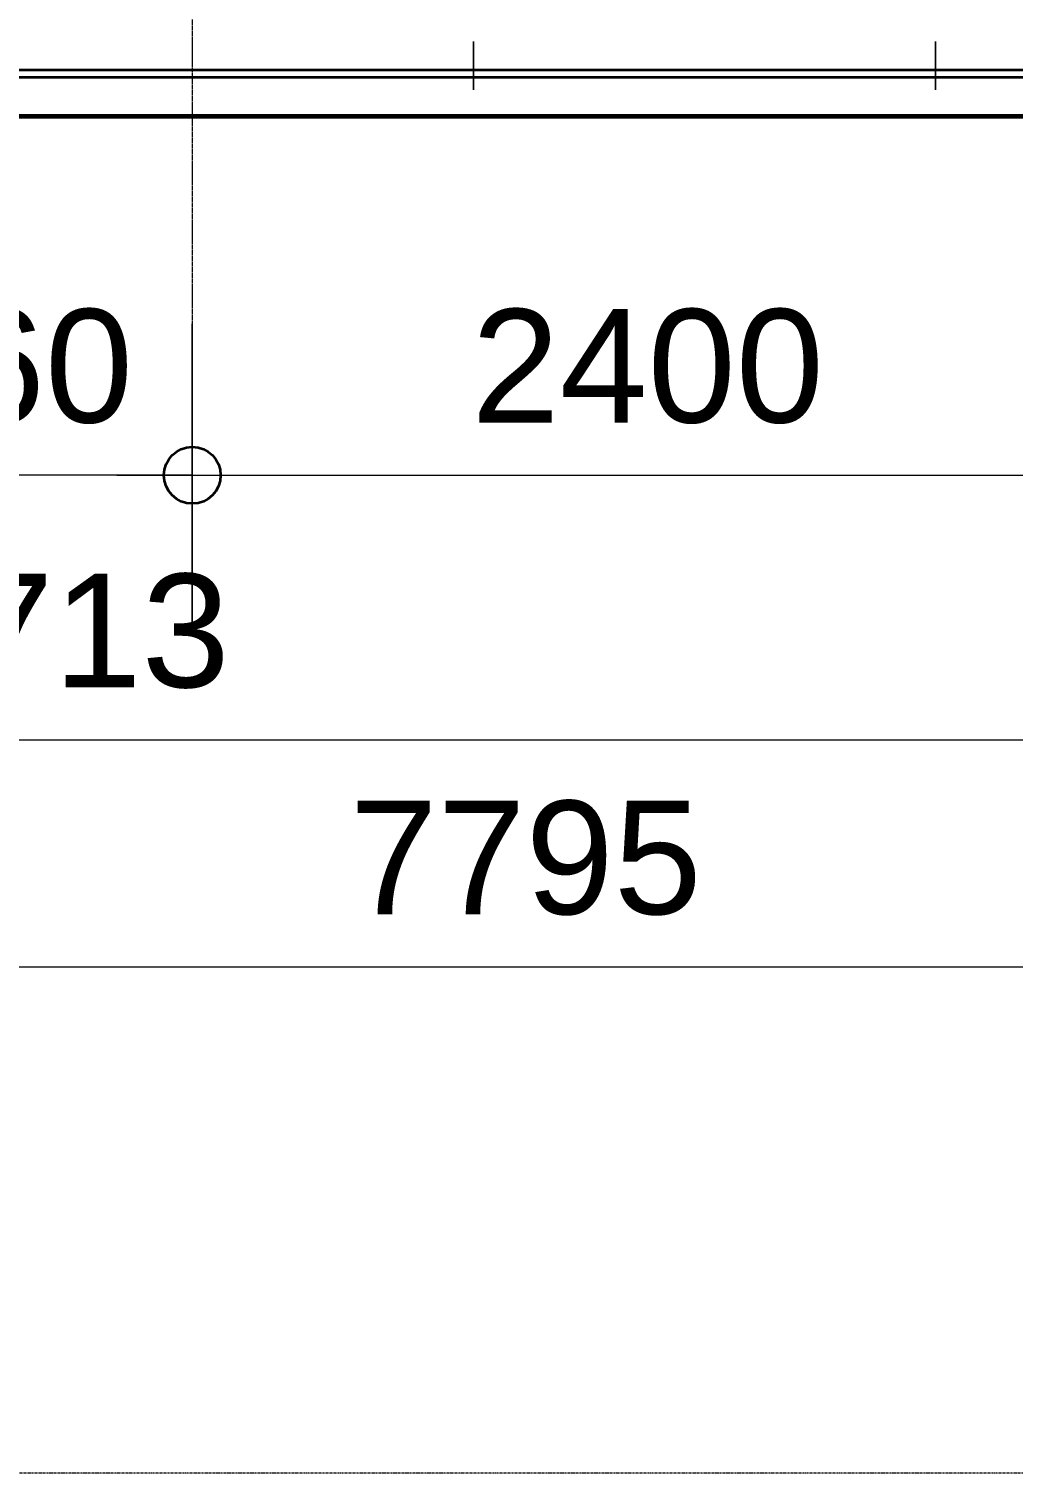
# Model space of a CAD drawing. Header units: millimetres. Extents: x -672391 to -598136, y -134 to 46410.
# Drawn here: x -630040 to -627436, y 12194 to 16013 of the extents above; entities that cross this region are included whole.
import ezdxf

# ---------------------------------------------------------------- set-up
doc = ezdxf.new("R2010")
doc.units = ezdxf.units.MM
doc.linetypes.add('DPA_Grid _ Level 100', pattern=[10, 5.5, -1.6, 1.3, -1.6])
doc.linetypes.add('DPA_Hidden 50', pattern=[3, 2, -1])
for name, color, linetype, lineweight in [('A-ANNO-DIMS', 1, 'Continuous', 9), ('A-ANNO-DIMS-100', 1, 'Continuous', 9), ('A-DETL', 1, 'Continuous', 70), ('A-GENM', 1, 'Continuous', 9), ('A-GLAZ-CURT', 2, 'Continuous', 9), ('A-GLAZ-CWMG', 2, 'Continuous', 35), ('S-GRID', 251, 'Continuous', 9)]:
    doc.layers.add(name, color=color, linetype=linetype, lineweight=lineweight)
doc.styles.add('Arial_3', font='arial.ttf', dxfattribs={"height": 300})
doc.dimstyles.new('DPA-DIM-3_0_C-C', dxfattribs={"dimscale": 304.8, "dimtxt": 306.07782, "dimasz": 0.492126, "dimexe": 0.656168, "dimexo": 0.0625, "dimgap": 0.164042, "dimtad": 1, "dimdec": 0, "dimzin": 0, "dimdsep": 46, "dimtxsty": 'Arial_3', "dimblk1": 'DOTBLANK', "dimblk2": 'DOTBLANK', "dimsah": 1, "dimcen": 0.09, "dimdle": 0.656168, "dimadec": 8, "dimazin": 0, "dimtfac": 1, "dimtdec": 4, "dimtix": 1, "dimtmove": 0, "dimatfit": 3, "dimfxl": 1.312336, "dimfxlon": 1, "dimtvp": 1, "dimtolj": 1, "dimtzin": 0, "dimarcsym": 2})
doc.dimstyles.new('DPA-DIM-3_0_C-T', dxfattribs={"dimscale": 304.8, "dimtxt": 306.07782, "dimasz": 0.492126, "dimexe": 0.656168, "dimexo": 0.0625, "dimgap": 0.164042, "dimtad": 0, "dimjust": 2, "dimdec": 0, "dimzin": 0, "dimdsep": 46, "dimtxsty": 'Arial_3', "dimblk1": 'DOTBLANK', "dimblk2": 'OBLIQUE', "dimsah": 1, "dimcen": 0.09, "dimdle": 0.656168, "dimadec": 8, "dimazin": 0, "dimtfac": 1, "dimtdec": 4, "dimtix": 1, "dimtmove": 2, "dimatfit": 3, "dimfxl": 1.312336, "dimfxlon": 1, "dimtvp": 1, "dimtolj": 1, "dimtzin": 0, "dimarcsym": 2})
doc.dimstyles.new('DPA-DIM-3_0_T-T', dxfattribs={"dimscale": 304.8, "dimtxt": 306.07782, "dimasz": 0.656168, "dimexe": 0.656168, "dimexo": 0.0625, "dimgap": 0.164042, "dimtad": 1, "dimdec": 0, "dimzin": 0, "dimdsep": 46, "dimtxsty": 'Arial_3', "dimblk1": 'OBLIQUE', "dimblk2": 'OBLIQUE', "dimsah": 1, "dimcen": 0.09, "dimdle": 0.656168, "dimadec": 8, "dimazin": 0, "dimtfac": 1, "dimtdec": 4, "dimtix": 1, "dimtmove": 0, "dimatfit": 3, "dimfxl": 1.312336, "dimfxlon": 1, "dimtvp": 1, "dimtolj": 1, "dimtzin": 0, "dimarcsym": 2})

# ---------------------------------------------------------------- blocks, each defined once
blk = doc.blocks.new('DPA_CP_Entrance Louver Grill Vertical Z - Louver Grill Vertical Z-18398441-4212-01 ENLARGED ENTRANCE 2 GROUND LEVEL - REFLECTED CEILING PLAN')
at = {"layer": 'A-GLAZ-CURT'}
for p, q in [((611, -50), (611, 0)), ((611, 0), (611, -50)), ((611, -50), (611, -125)), ((611, -125), (611, -50)), ((611, -50), (611, -125)), ((611, -125), (611, -50)), ((611, -127), (611, -125)), ((611, -125), (611, -127)), ((-563, -195), (-563, -200)), ((-563, -200), (-563, -195)), ((-563, -200), (-561, -200)), ((-561, -200), (-563, -200)), ((-561, -200), (-561, -195)), ((-561, -195), (-561, -200)), ((561, -195), (561, -200)), ((561, -200), (561, -195)), ((561, -200), (563, -200)), ((563, -200), (561, -200)), ((563, -200), (563, -195)), ((563, -195), (563, -200))]:
    blk.add_line(p, q, dxfattribs=at)
blk = doc.blocks.new('DPA_CP_Entrance Louver Grill Vertical Z - Louver Grill Vertical Z-V2-4212-01 ENLARGED ENTRANCE 2 GROUND LEVEL - REFLECTED CEILING PLAN')
at = {"layer": 'A-GLAZ-CURT'}
for p, q in [((-611, 0), (-611, -50)), ((-611, -50), (-611, 0)), ((611, -50), (611, 0)), ((611, 0), (611, -50)), ((-611, -50), (-611, -125)), ((-611, -125), (-611, -50)), ((-611, -50), (-611, -125)), ((-611, -125), (-611, -50)), ((611, -50), (611, -125)), ((611, -125), (611, -50)), ((611, -50), (611, -125)), ((611, -125), (611, -50)), ((-611, -125), (-611, -127)), ((-611, -127), (-611, -125)), ((611, -127), (611, -125)), ((611, -125), (611, -127)), ((-563, -195), (-563, -200)), ((-563, -200), (-563, -195)), ((-563, -200), (-561, -200)), ((-561, -200), (-563, -200)), ((-561, -200), (-561, -195)), ((-561, -195), (-561, -200)), ((561, -195), (561, -200)), ((561, -200), (561, -195)), ((561, -200), (563, -200)), ((563, -200), (561, -200)), ((563, -200), (563, -195)), ((563, -195), (563, -200))]:
    blk.add_line(p, q, dxfattribs=at)
blk = doc.blocks.new('GM_Louver Grill Vertical Z - Z Profile-12047552-4212-01 ENLARGED ENTRANCE 2 GROUND LEVEL - REFLECTED CEILING PLAN')
at = {"layer": 'A-GENM'}
for p, q in [((46.4, -73), (40, -73)), ((40, -73), (40, -75)), ((40, -75), (40, -73)), ((40, -73), (46.4, -73)), ((40, -75), (50, -75)), ((50, -75), (40, -75)), ((44.5, -70), (46.4, -73)), ((46.4, -73), (44.5, -70)), ((50, -75), (46.8, -70)), ((46.8, -70), (50, -75))]:
    blk.add_line(p, q, dxfattribs=at)
blk = doc.blocks.new('GM_Louver Grill Vertical Z - Z Profile-V10-4212-01 ENLARGED ENTRANCE 2 GROUND LEVEL - REFLECTED CEILING PLAN')
at = {"layer": 'A-GENM'}
for p, q in [((46.4, -73), (40, -73)), ((40, -73), (40, -75)), ((40, -75), (40, -73)), ((40, -73), (46.4, -73)), ((40, -75), (50, -75)), ((50, -75), (40, -75)), ((44.5, -70), (46.4, -73)), ((46.4, -73), (44.5, -70)), ((50, -75), (47.2, -70.6)), ((47.2, -70.6), (50, -75))]:
    blk.add_line(p, q, dxfattribs=at)
blk = doc.blocks.new('GM_Louver Grill Vertical Z - Z Profile-V11-4212-01 ENLARGED ENTRANCE 2 GROUND LEVEL - REFLECTED CEILING PLAN')
at = {"layer": 'A-GENM'}
for p, q in [((46.4, -73), (40, -73)), ((40, -73), (40, -75)), ((40, -75), (40, -73)), ((40, -73), (46.4, -73)), ((40, -75), (50, -75)), ((50, -75), (40, -75)), ((44.8, -70.6), (46.4, -73)), ((46.4, -73), (44.8, -70.6)), ((50, -75), (46.8, -70)), ((46.8, -70), (50, -75))]:
    blk.add_line(p, q, dxfattribs=at)
blk = doc.blocks.new('DPA_CP_Entrance Louver Grill Vertical Z - Louver Grill Vertical Z-18398831-4212-01 ENLARGED ENTRANCE 2 GROUND LEVEL - REFLECTED CEILING PLAN')
at = {"layer": 'A-GLAZ-CURT'}
for p, q in [((611, -50), (611, 0)), ((611, 0), (611, -50)), ((611, -50), (611, -125)), ((611, -125), (611, -50)), ((611, -50), (611, -125)), ((611, -125), (611, -50)), ((611, -127), (611, -125)), ((611, -125), (611, -127)), ((-563, -200), (-561, -200)), ((-561, -200), (-563, -200)), ((561, -200), (563, -200)), ((563, -200), (561, -200))]:
    blk.add_line(p, q, dxfattribs=at)
blk = doc.blocks.new('DPA_CP_Entrance Louver Grill Vertical Z - Louver Grill Vertical Z-V28-4212-01 ENLARGED ENTRANCE 2 GROUND LEVEL - REFLECTED CEILING PLAN')
at = {"layer": 'A-GLAZ-CURT'}
for p, q in [((-611, 0), (-611, -50)), ((-611, -50), (-611, 0)), ((611, -50), (611, 0)), ((611, 0), (611, -50)), ((-611, -50), (-611, -125)), ((-611, -125), (-611, -50)), ((-611, -50), (-611, -125)), ((-611, -125), (-611, -50)), ((611, -50), (611, -125)), ((611, -125), (611, -50)), ((611, -50), (611, -125)), ((611, -125), (611, -50)), ((-611, -125), (-611, -127)), ((-611, -127), (-611, -125)), ((611, -127), (611, -125)), ((611, -125), (611, -127)), ((-563, -200), (-561, -200)), ((-561, -200), (-563, -200)), ((561, -200), (563, -200)), ((563, -200), (561, -200))]:
    blk.add_line(p, q, dxfattribs=at)
blk = doc.blocks.new('GM_Louver Grill Vertical Z - Z Profile-V23-4212-01 ENLARGED ENTRANCE 2 GROUND LEVEL - REFLECTED CEILING PLAN')
at = {"layer": 'A-GENM'}
for p, q in [((40, -75), (50, -75)), ((50, -75), (40, -75))]:
    blk.add_line(p, q, dxfattribs=at)
blk = doc.blocks.new('Rectangular Mullion - 50x200-12057901-4212-01 ENLARGED ENTRANCE 2 GROUND LEVEL - REFLECTED CEILING PLAN')
at = {"layer": 'A-GLAZ-CWMG'}
for p, q in [((-626419.4, 15779), (-627641.4, 15779)), ((-627641.4, 15779), (-626419.4, 15779))]:
    blk.add_line(p, q, dxfattribs=at)
blk = doc.blocks.new('Rectangular Mullion - 50x200-12057895-4212-01 ENLARGED ENTRANCE 2 GROUND LEVEL - REFLECTED CEILING PLAN')
at = {"layer": 'A-GLAZ-CWMG'}
for p, q in [((-628863.4, 15779), (-630200.8, 15779)), ((-630200.8, 15779), (-628863.4, 15779))]:
    blk.add_line(p, q, dxfattribs=at)
blk = doc.blocks.new('Rectangular Mullion - Entrance Louver Top-12057905-4212-01 ENLARGED ENTRANCE 2 GROUND LEVEL - REFLECTED CEILING PLAN')
at = {"layer": 'A-GLAZ-CWMG'}
for p, q in [((-626419.4, 16054), (-627641.4, 16054)), ((-626419.4, 16054), (-627641.4, 16054)), ((-626419.4, 15904), (-627641.4, 15904)), ((-626419.4, 15904), (-627641.4, 15904)), ((-626419.4, 15884), (-627641.4, 15884)), ((-626419.4, 15884), (-627641.4, 15884)), ((-627641.4, 15784), (-626419.4, 15784)), ((-626419.4, 15784), (-627641.4, 15784))]:
    blk.add_line(p, q, dxfattribs=at)
blk = doc.blocks.new('Rectangular Mullion - Entrance Louver Top-12057899-4212-01 ENLARGED ENTRANCE 2 GROUND LEVEL - REFLECTED CEILING PLAN')
at = {"layer": 'A-GLAZ-CWMG'}
for p, q in [((-628863.4, 16054), (-630042.1, 16054)), ((-628863.4, 16054), (-630042.1, 16054)), ((-628863.4, 15904), (-630128.7, 15904)), ((-628863.4, 15904), (-630128.7, 15904)), ((-628863.4, 15884), (-630140.2, 15884)), ((-628863.4, 15884), (-630140.2, 15884)), ((-630197.9, 15784), (-628863.4, 15784)), ((-628863.4, 15784), (-630197.9, 15784))]:
    blk.add_line(p, q, dxfattribs=at)
blk = doc.blocks.new('DIMBLOCK47-4212-01 ENLARGED ENTRANCE 2 GROUND LEVEL - REFLECTED CEILING PLAN')
at = {"layer": 'A-ANNO-DIMS-100'}
for p, q in [((-629607.4, 15232.5), (-629607.4, 14632.5)), ((-629607.4, 14832.5), (-629607.4, 15232.5)), ((-627207.4, 15232.5), (-627207.4, 14632.5)), ((-627207.4, 14832.5), (-627207.4, 15232.5)), ((-629807.4, 14832.5), (-627007.4, 14832.5))]:
    blk.add_line(p, q, dxfattribs=at)
at = {"layer": 'A-ANNO-DIMS-100', "lineweight": 35}
for centre in [(-629607.4, 14832.5), (-627207.4, 14832.5)]:
    blk.add_circle(centre, 75, dxfattribs=at)
at = {"layer": 'A-ANNO-DIMS-100', "color": 0, "insert": (-628868.9, 15271.9), "char_height": 300, "width": 1107.531, "attachment_point": 1, "line_spacing_factor": 0.941778, "style": 'Arial_3'}
blk.add_mtext('2400', dxfattribs=at)
blk = doc.blocks.new('_DotBlank')
at = {"color": 0, "linetype": 'ByBlock', "lineweight": -2}
blk.add_line((-0.5, 0), (-1, 0), dxfattribs=at)
blk.add_circle((0, 0), 0.5, dxfattribs=at)
blk = doc.blocks.new('DIMBLOCK48-4212-01 ENLARGED ENTRANCE 2 GROUND LEVEL - REFLECTED CEILING PLAN')
at = {"layer": 'A-ANNO-DIMS-100'}
for p, q in [((-629607.4, 14432.5), (-629607.4, 15032.5)), ((-629607.4, 14832.5), (-629607.4, 15032.5)), ((-629607.4, 14832.5), (-629407.4, 14832.5)), ((-629607.4, 14832.5), (-629607.4, 14432.5)), ((-629607.4, 14832.5), (-629607.4, 14432.5))]:
    blk.add_line(p, q, dxfattribs=at)
at = {"layer": 'A-ANNO-DIMS-100', "lineweight": 35}
blk.add_circle((-629607.4, 14832.5), 75, dxfattribs=at)
blk = doc.blocks.new('_None')
blk = doc.blocks.new('_Oblique')
at = {"color": 0, "linetype": 'ByBlock', "lineweight": -2}
blk.add_line((-0.5, -0.5), (0.5, 0.5), dxfattribs=at)
blk = doc.blocks.new('DIMBLOCK49-4212-01 ENLARGED ENTRANCE 2 GROUND LEVEL - REFLECTED CEILING PLAN')
at = {"layer": 'A-ANNO-DIMS-100'}
for p, q in [((-630967.4, 14432.5), (-630967.4, 15032.5)), ((-629607.4, 14432.5), (-629607.4, 15032.5)), ((-629607.4, 14832.5), (-631167.4, 14832.5)), ((-630967.4, 14832.5), (-630967.4, 14432.5)), ((-629607.4, 14832.5), (-629607.4, 14432.5))]:
    blk.add_line(p, q, dxfattribs=at)
at = {"layer": 'A-ANNO-DIMS-100', "lineweight": 35}
for q in [(-630867.4, 14932.5), (-631067.4, 14732.5)]:
    blk.add_line((-630967.4, 14832.5), q, dxfattribs=at)
at = {"layer": 'A-ANNO-DIMS-100', "color": 0, "insert": (-630696.3, 15271.9), "char_height": 300, "width": 1107.531, "attachment_point": 1, "line_spacing_factor": 0.941778, "style": 'Arial_3'}
blk.add_mtext('1360', dxfattribs=at)
blk = doc.blocks.new('DIMBLOCK66-4212-01 ENLARGED ENTRANCE 2 GROUND LEVEL - REFLECTED CEILING PLAN')
at = {"layer": 'A-ANNO-DIMS-100'}
for p, q in [((-634835.6, 14532.5), (-634835.6, 13932.5)), ((-634835.6, 14132.5), (-634835.6, 14532.5)), ((-625122.4, 14532.5), (-625122.4, 13932.5)), ((-625122.4, 14132.5), (-625122.4, 14532.5)), ((-635035.6, 14132.5), (-624922.4, 14132.5))]:
    blk.add_line(p, q, dxfattribs=at)
at = {"layer": 'A-ANNO-DIMS-100', "lineweight": 35}
for p, q in [((-634835.6, 14132.5), (-634735.6, 14232.5)), ((-625122.4, 14132.5), (-625022.4, 14232.5)), ((-634835.6, 14132.5), (-634935.6, 14032.5)), ((-625122.4, 14132.5), (-625222.4, 14032.5))]:
    blk.add_line(p, q, dxfattribs=at)
at = {"layer": 'A-ANNO-DIMS-100', "color": 0, "insert": (-630440.5, 14571.9), "char_height": 300, "width": 1107.531, "attachment_point": 1, "line_spacing_factor": 0.941778, "style": 'Arial_3'}
blk.add_mtext('9713', dxfattribs=at)
blk = doc.blocks.new('DIMBLOCK70-4212-01 ENLARGED ENTRANCE 2 GROUND LEVEL - REFLECTED CEILING PLAN')
at = {"layer": 'A-ANNO-DIMS-100'}
for p, q in [((-632917.4, 13932.5), (-632917.4, 13332.5)), ((-632917.4, 13532.5), (-632917.4, 13932.5)), ((-625122.4, 13932.5), (-625122.4, 13332.5)), ((-625122.4, 13532.5), (-625122.4, 13932.5)), ((-632917.4, 13532.5), (-624922.4, 13532.5))]:
    blk.add_line(p, q, dxfattribs=at)
at = {"layer": 'A-ANNO-DIMS-100', "lineweight": 35}
for q in [(-625022.4, 13632.5), (-625222.4, 13432.5)]:
    blk.add_line((-625122.4, 13532.5), q, dxfattribs=at)
at = {"layer": 'A-ANNO-DIMS-100', "color": 0, "insert": (-629191.8, 13971.9), "char_height": 300, "width": 1107.531, "attachment_point": 1, "line_spacing_factor": 0.941778, "style": 'Arial_3'}
blk.add_mtext('7795', dxfattribs=at)

msp = doc.modelspace()

# ---------------------------------------------------------------- linework, layer by layer
at = {"layer": 'A-DETL', "color": 8, "linetype": 'DPA_Hidden 50', "lineweight": 9}
msp.add_line((-629607.4, 35954.1), (-629607.4, 14554.1), dxfattribs=at)
at = {"layer": 'S-GRID', "linetype": 'DPA_Grid _ Level 100'}
msp.add_line((-599857.6, 12194), (-672390.7, 12194), dxfattribs=at)

# ---------------------------------------------------------------- block references
at = {"layer": 'A-GENM'}
for name, p in [('GM_Louver Grill Vertical Z - Z Profile-12047552-4212-01 ENLARGED ENTRANCE 2 GROUND LEVEL - REFLECTED CEILING PLAN', (-630035.4, 15854)), ('GM_Louver Grill Vertical Z - Z Profile-V23-4212-01 ENLARGED ENTRANCE 2 GROUND LEVEL - REFLECTED CEILING PLAN', (-630035.4, 15854)), ('GM_Louver Grill Vertical Z - Z Profile-12047552-4212-01 ENLARGED ENTRANCE 2 GROUND LEVEL - REFLECTED CEILING PLAN', (-629958.8, 15854)), ('GM_Louver Grill Vertical Z - Z Profile-V23-4212-01 ENLARGED ENTRANCE 2 GROUND LEVEL - REFLECTED CEILING PLAN', (-629958.8, 15854)), ('GM_Louver Grill Vertical Z - Z Profile-12047552-4212-01 ENLARGED ENTRANCE 2 GROUND LEVEL - REFLECTED CEILING PLAN', (-629882.2, 15854)), ('GM_Louver Grill Vertical Z - Z Profile-V23-4212-01 ENLARGED ENTRANCE 2 GROUND LEVEL - REFLECTED CEILING PLAN', (-629882.2, 15854)), ('GM_Louver Grill Vertical Z - Z Profile-12047552-4212-01 ENLARGED ENTRANCE 2 GROUND LEVEL - REFLECTED CEILING PLAN', (-629805.6, 15854)), ('GM_Louver Grill Vertical Z - Z Profile-V23-4212-01 ENLARGED ENTRANCE 2 GROUND LEVEL - REFLECTED CEILING PLAN', (-629805.6, 15854)), ('GM_Louver Grill Vertical Z - Z Profile-12047552-4212-01 ENLARGED ENTRANCE 2 GROUND LEVEL - REFLECTED CEILING PLAN', (-629729.1, 15854)), ('GM_Louver Grill Vertical Z - Z Profile-V23-4212-01 ENLARGED ENTRANCE 2 GROUND LEVEL - REFLECTED CEILING PLAN', (-629729.1, 15854)), ('GM_Louver Grill Vertical Z - Z Profile-12047552-4212-01 ENLARGED ENTRANCE 2 GROUND LEVEL - REFLECTED CEILING PLAN', (-629652.5, 15854)), ('GM_Louver Grill Vertical Z - Z Profile-V23-4212-01 ENLARGED ENTRANCE 2 GROUND LEVEL - REFLECTED CEILING PLAN', (-629652.5, 15854)), ('GM_Louver Grill Vertical Z - Z Profile-12047552-4212-01 ENLARGED ENTRANCE 2 GROUND LEVEL - REFLECTED CEILING PLAN', (-629575.9, 15854)), ('GM_Louver Grill Vertical Z - Z Profile-V23-4212-01 ENLARGED ENTRANCE 2 GROUND LEVEL - REFLECTED CEILING PLAN', (-629575.9, 15854)), ('GM_Louver Grill Vertical Z - Z Profile-V10-4212-01 ENLARGED ENTRANCE 2 GROUND LEVEL - REFLECTED CEILING PLAN', (-629499.4, 15854)), ('GM_Louver Grill Vertical Z - Z Profile-V23-4212-01 ENLARGED ENTRANCE 2 GROUND LEVEL - REFLECTED CEILING PLAN', (-629499.4, 15854)), ('GM_Louver Grill Vertical Z - Z Profile-12047552-4212-01 ENLARGED ENTRANCE 2 GROUND LEVEL - REFLECTED CEILING PLAN', (-629422.8, 15854)), ('GM_Louver Grill Vertical Z - Z Profile-V23-4212-01 ENLARGED ENTRANCE 2 GROUND LEVEL - REFLECTED CEILING PLAN', (-629422.8, 15854)), ('GM_Louver Grill Vertical Z - Z Profile-12047552-4212-01 ENLARGED ENTRANCE 2 GROUND LEVEL - REFLECTED CEILING PLAN', (-629346.2, 15854)), ('GM_Louver Grill Vertical Z - Z Profile-V23-4212-01 ENLARGED ENTRANCE 2 GROUND LEVEL - REFLECTED CEILING PLAN', (-629346.2, 15854)), ('GM_Louver Grill Vertical Z - Z Profile-12047552-4212-01 ENLARGED ENTRANCE 2 GROUND LEVEL - REFLECTED CEILING PLAN', (-629269.6, 15854)), ('GM_Louver Grill Vertical Z - Z Profile-V23-4212-01 ENLARGED ENTRANCE 2 GROUND LEVEL - REFLECTED CEILING PLAN', (-629269.6, 15854)), ('GM_Louver Grill Vertical Z - Z Profile-12047552-4212-01 ENLARGED ENTRANCE 2 GROUND LEVEL - REFLECTED CEILING PLAN', (-629193.1, 15854)), ('GM_Louver Grill Vertical Z - Z Profile-V23-4212-01 ENLARGED ENTRANCE 2 GROUND LEVEL - REFLECTED CEILING PLAN', (-629193.1, 15854)), ('GM_Louver Grill Vertical Z - Z Profile-12047552-4212-01 ENLARGED ENTRANCE 2 GROUND LEVEL - REFLECTED CEILING PLAN', (-629116.5, 15854)), ('GM_Louver Grill Vertical Z - Z Profile-V23-4212-01 ENLARGED ENTRANCE 2 GROUND LEVEL - REFLECTED CEILING PLAN', (-629116.5, 15854)), ('GM_Louver Grill Vertical Z - Z Profile-12047552-4212-01 ENLARGED ENTRANCE 2 GROUND LEVEL - REFLECTED CEILING PLAN', (-629039.9, 15854)), ('GM_Louver Grill Vertical Z - Z Profile-V23-4212-01 ENLARGED ENTRANCE 2 GROUND LEVEL - REFLECTED CEILING PLAN', (-629039.9, 15854)), ('GM_Louver Grill Vertical Z - Z Profile-12047552-4212-01 ENLARGED ENTRANCE 2 GROUND LEVEL - REFLECTED CEILING PLAN', (-628963.4, 15854)), ('GM_Louver Grill Vertical Z - Z Profile-V23-4212-01 ENLARGED ENTRANCE 2 GROUND LEVEL - REFLECTED CEILING PLAN', (-628963.4, 15854)), ('GM_Louver Grill Vertical Z - Z Profile-V11-4212-01 ENLARGED ENTRANCE 2 GROUND LEVEL - REFLECTED CEILING PLAN', (-628813.4, 15854)), ('GM_Louver Grill Vertical Z - Z Profile-V23-4212-01 ENLARGED ENTRANCE 2 GROUND LEVEL - REFLECTED CEILING PLAN', (-628813.4, 15854)), ('GM_Louver Grill Vertical Z - Z Profile-12047552-4212-01 ENLARGED ENTRANCE 2 GROUND LEVEL - REFLECTED CEILING PLAN', (-628736.8, 15854)), ('GM_Louver Grill Vertical Z - Z Profile-V23-4212-01 ENLARGED ENTRANCE 2 GROUND LEVEL - REFLECTED CEILING PLAN', (-628736.8, 15854)), ('GM_Louver Grill Vertical Z - Z Profile-12047552-4212-01 ENLARGED ENTRANCE 2 GROUND LEVEL - REFLECTED CEILING PLAN', (-628660.2, 15854)), ('GM_Louver Grill Vertical Z - Z Profile-V23-4212-01 ENLARGED ENTRANCE 2 GROUND LEVEL - REFLECTED CEILING PLAN', (-628660.2, 15854)), ('GM_Louver Grill Vertical Z - Z Profile-12047552-4212-01 ENLARGED ENTRANCE 2 GROUND LEVEL - REFLECTED CEILING PLAN', (-628583.6, 15854)), ('GM_Louver Grill Vertical Z - Z Profile-V23-4212-01 ENLARGED ENTRANCE 2 GROUND LEVEL - REFLECTED CEILING PLAN', (-628583.6, 15854)), ('GM_Louver Grill Vertical Z - Z Profile-12047552-4212-01 ENLARGED ENTRANCE 2 GROUND LEVEL - REFLECTED CEILING PLAN', (-628507.1, 15854)), ('GM_Louver Grill Vertical Z - Z Profile-V23-4212-01 ENLARGED ENTRANCE 2 GROUND LEVEL - REFLECTED CEILING PLAN', (-628507.1, 15854)), ('GM_Louver Grill Vertical Z - Z Profile-12047552-4212-01 ENLARGED ENTRANCE 2 GROUND LEVEL - REFLECTED CEILING PLAN', (-628430.5, 15854)), ('GM_Louver Grill Vertical Z - Z Profile-V23-4212-01 ENLARGED ENTRANCE 2 GROUND LEVEL - REFLECTED CEILING PLAN', (-628430.5, 15854)), ('GM_Louver Grill Vertical Z - Z Profile-12047552-4212-01 ENLARGED ENTRANCE 2 GROUND LEVEL - REFLECTED CEILING PLAN', (-628353.9, 15854)), ('GM_Louver Grill Vertical Z - Z Profile-V23-4212-01 ENLARGED ENTRANCE 2 GROUND LEVEL - REFLECTED CEILING PLAN', (-628353.9, 15854)), ('GM_Louver Grill Vertical Z - Z Profile-12047552-4212-01 ENLARGED ENTRANCE 2 GROUND LEVEL - REFLECTED CEILING PLAN', (-628277.4, 15854)), ('GM_Louver Grill Vertical Z - Z Profile-V23-4212-01 ENLARGED ENTRANCE 2 GROUND LEVEL - REFLECTED CEILING PLAN', (-628277.4, 15854)), ('GM_Louver Grill Vertical Z - Z Profile-12047552-4212-01 ENLARGED ENTRANCE 2 GROUND LEVEL - REFLECTED CEILING PLAN', (-628200.8, 15854)), ('GM_Louver Grill Vertical Z - Z Profile-V23-4212-01 ENLARGED ENTRANCE 2 GROUND LEVEL - REFLECTED CEILING PLAN', (-628200.8, 15854)), ('GM_Louver Grill Vertical Z - Z Profile-12047552-4212-01 ENLARGED ENTRANCE 2 GROUND LEVEL - REFLECTED CEILING PLAN', (-628124.2, 15854)), ('GM_Louver Grill Vertical Z - Z Profile-V23-4212-01 ENLARGED ENTRANCE 2 GROUND LEVEL - REFLECTED CEILING PLAN', (-628124.2, 15854)), ('GM_Louver Grill Vertical Z - Z Profile-12047552-4212-01 ENLARGED ENTRANCE 2 GROUND LEVEL - REFLECTED CEILING PLAN', (-628047.7, 15854)), ('GM_Louver Grill Vertical Z - Z Profile-V23-4212-01 ENLARGED ENTRANCE 2 GROUND LEVEL - REFLECTED CEILING PLAN', (-628047.7, 15854)), ('GM_Louver Grill Vertical Z - Z Profile-12047552-4212-01 ENLARGED ENTRANCE 2 GROUND LEVEL - REFLECTED CEILING PLAN', (-627971.1, 15854)), ('GM_Louver Grill Vertical Z - Z Profile-V23-4212-01 ENLARGED ENTRANCE 2 GROUND LEVEL - REFLECTED CEILING PLAN', (-627971.1, 15854)), ('GM_Louver Grill Vertical Z - Z Profile-12047552-4212-01 ENLARGED ENTRANCE 2 GROUND LEVEL - REFLECTED CEILING PLAN', (-627894.5, 15854)), ('GM_Louver Grill Vertical Z - Z Profile-V23-4212-01 ENLARGED ENTRANCE 2 GROUND LEVEL - REFLECTED CEILING PLAN', (-627894.5, 15854)), ('GM_Louver Grill Vertical Z - Z Profile-12047552-4212-01 ENLARGED ENTRANCE 2 GROUND LEVEL - REFLECTED CEILING PLAN', (-627817.9, 15854)), ('GM_Louver Grill Vertical Z - Z Profile-V23-4212-01 ENLARGED ENTRANCE 2 GROUND LEVEL - REFLECTED CEILING PLAN', (-627817.9, 15854)), ('GM_Louver Grill Vertical Z - Z Profile-12047552-4212-01 ENLARGED ENTRANCE 2 GROUND LEVEL - REFLECTED CEILING PLAN', (-627741.4, 15854)), ('GM_Louver Grill Vertical Z - Z Profile-V23-4212-01 ENLARGED ENTRANCE 2 GROUND LEVEL - REFLECTED CEILING PLAN', (-627741.4, 15854)), ('GM_Louver Grill Vertical Z - Z Profile-12047552-4212-01 ENLARGED ENTRANCE 2 GROUND LEVEL - REFLECTED CEILING PLAN', (-627591.4, 15854)), ('GM_Louver Grill Vertical Z - Z Profile-V23-4212-01 ENLARGED ENTRANCE 2 GROUND LEVEL - REFLECTED CEILING PLAN', (-627591.4, 15854)), ('GM_Louver Grill Vertical Z - Z Profile-12047552-4212-01 ENLARGED ENTRANCE 2 GROUND LEVEL - REFLECTED CEILING PLAN', (-627514.8, 15854)), ('GM_Louver Grill Vertical Z - Z Profile-V23-4212-01 ENLARGED ENTRANCE 2 GROUND LEVEL - REFLECTED CEILING PLAN', (-627514.8, 15854))]:
    msp.add_blockref(name, p, dxfattribs=at)
at = {"layer": 'A-GLAZ-CURT'}
for name, p in [('DPA_CP_Entrance Louver Grill Vertical Z - Louver Grill Vertical Z-18398441-4212-01 ENLARGED ENTRANCE 2 GROUND LEVEL - REFLECTED CEILING PLAN', (-629474.4, 15979)), ('DPA_CP_Entrance Louver Grill Vertical Z - Louver Grill Vertical Z-18398831-4212-01 ENLARGED ENTRANCE 2 GROUND LEVEL - REFLECTED CEILING PLAN', (-629474.4, 15979)), ('DPA_CP_Entrance Louver Grill Vertical Z - Louver Grill Vertical Z-V2-4212-01 ENLARGED ENTRANCE 2 GROUND LEVEL - REFLECTED CEILING PLAN', (-628252.4, 15979)), ('DPA_CP_Entrance Louver Grill Vertical Z - Louver Grill Vertical Z-V28-4212-01 ENLARGED ENTRANCE 2 GROUND LEVEL - REFLECTED CEILING PLAN', (-628252.4, 15979)), ('DPA_CP_Entrance Louver Grill Vertical Z - Louver Grill Vertical Z-V2-4212-01 ENLARGED ENTRANCE 2 GROUND LEVEL - REFLECTED CEILING PLAN', (-627030.4, 15979)), ('DPA_CP_Entrance Louver Grill Vertical Z - Louver Grill Vertical Z-V28-4212-01 ENLARGED ENTRANCE 2 GROUND LEVEL - REFLECTED CEILING PLAN', (-627030.4, 15979))]:
    msp.add_blockref(name, p, dxfattribs=at)
at = {"layer": 'A-GLAZ-CWMG'}
for name, p in [('Rectangular Mullion - Entrance Louver Top-12057899-4212-01 ENLARGED ENTRANCE 2 GROUND LEVEL - REFLECTED CEILING PLAN', (0, 0)), ('Rectangular Mullion - Entrance Louver Top-12057905-4212-01 ENLARGED ENTRANCE 2 GROUND LEVEL - REFLECTED CEILING PLAN', (-1222, 0)), ('Rectangular Mullion - Entrance Louver Top-12057905-4212-01 ENLARGED ENTRANCE 2 GROUND LEVEL - REFLECTED CEILING PLAN', (0, 0)), ('Rectangular Mullion - 50x200-12057895-4212-01 ENLARGED ENTRANCE 2 GROUND LEVEL - REFLECTED CEILING PLAN', (0, 0)), ('Rectangular Mullion - 50x200-12057901-4212-01 ENLARGED ENTRANCE 2 GROUND LEVEL - REFLECTED CEILING PLAN', (-1222, 0)), ('Rectangular Mullion - 50x200-12057901-4212-01 ENLARGED ENTRANCE 2 GROUND LEVEL - REFLECTED CEILING PLAN', (0, 0))]:
    msp.add_blockref(name, p, dxfattribs=at)

# ---------------------------------------------------------------- dimensions: what is measured, and where the dimension line sits
at = {"layer": 'A-ANNO-DIMS'}
for base, p1, p2, override, picture, middle in [((-630967.4, 14832.5), (-629607.4, 14432.5), (-630967.4, 14432.5), {"dimpost": '<>', "dimfxl": 1359.98816}, 'DIMBLOCK49-4212-01 ENLARGED ENTRANCE 2 GROUND LEVEL - REFLECTED CEILING PLAN', (-630142.6, 15071.9)), ((-625122.4, 13532.5), (-632917.4, 13932.5), (-625122.4, 13932.5), {"dimpost": '<>', "dimfxl": 7795.002394}, 'DIMBLOCK70-4212-01 ENLARGED ENTRANCE 2 GROUND LEVEL - REFLECTED CEILING PLAN', (-628638, 13771.9))]:
    dim = msp.add_linear_dim(base=base, p1=p1, p2=p2, dimstyle='DPA-DIM-3_0_C-T', override=override, dxfattribs=at)
    dim.commit()
    dim.dimension.update_dxf_attribs({"geometry": picture, "text_midpoint": middle, "dimtype": 160})
for base, p1, p2, dimstyle, override, picture, middle in [((-627207.4, 14832.5), (-629607.4, 15232.5), (-627207.4, 15232.5), 'DPA-DIM-3_0_C-C', {"dimpost": '<>', "dimfxl": 2400}, 'DIMBLOCK47-4212-01 ENLARGED ENTRANCE 2 GROUND LEVEL - REFLECTED CEILING PLAN', (-628407.4, 15035.6)), ((-625122.4, 14132.5), (-634835.6, 14532.5), (-625122.4, 14532.5), 'DPA-DIM-3_0_T-T', {"dimpost": '<>', "dimfxl": 9713.239181}, 'DIMBLOCK66-4212-01 ENLARGED ENTRANCE 2 GROUND LEVEL - REFLECTED CEILING PLAN', (-629979, 14335.7))]:
    dim = msp.add_linear_dim(base=base, p1=p1, p2=p2, dimstyle=dimstyle, override=override, dxfattribs=at)
    dim.commit()
    dim.dimension.update_dxf_attribs({"geometry": picture, "text_midpoint": middle})
dim = msp.add_linear_dim(base=(-629607.4, 14832.5), p1=(-629607.4, 14691), p2=(-629607.4, 14691), text=' ', dimstyle='DPA-DIM-3_0_C-T', override={"dimpost": '<>', "dimblk": 'None', "dimse1": 1, "dimse2": 1, "dimsd1": 1, "dimsd2": 1, "dimfxl": 0}, dxfattribs=at)
dim.commit()
dim.dimension.update_dxf_attribs({"geometry": 'DIMBLOCK48-4212-01 ENLARGED ENTRANCE 2 GROUND LEVEL - REFLECTED CEILING PLAN', "text_midpoint": (-629607.4, 14832.5)})

doc.saveas('drawing.dxf')
